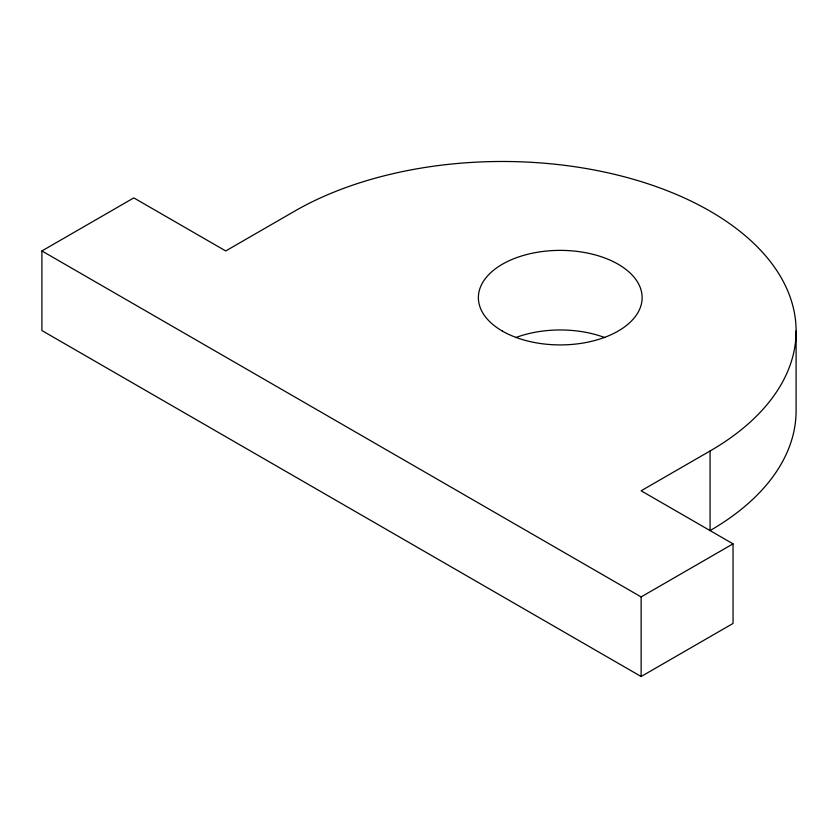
<?xml version="1.0" encoding="UTF-8"?>
<svg xmlns="http://www.w3.org/2000/svg" width="838" height="838" viewBox="0 0 838 838"><rect width="100%" height="100%" fill="white"/><g stroke="black" fill="none" stroke-linecap="round" stroke-linejoin="round"><path stroke-width="1.26" d="M710.069 450.991L641.133 490.785L733.041 543.852L733.041 623.451L641.133 676.517L41.9 330.549L41.9 250.95L133.808 197.894L225.726 250.95L294.651 211.155A293.74 169.59 0 0 1 710.069 211.155A293.74 169.59 0 0 1 710.069 450.991L710.069 530.59A293.74 169.59 0 0 0 796.1 410.672L796.1 331.073M41.9 250.95L641.133 596.918L733.041 543.852M641.133 596.918L641.133 676.517M515.684 337.588A81.883 47.274 0 0 1 604.837 337.588M502.36 331.073A81.883 47.274 0 0 0 639.342 309.882A81.883 47.274 0 0 0 539.064 251.987A81.883 47.274 0 0 0 502.36 331.073"/></g></svg>
